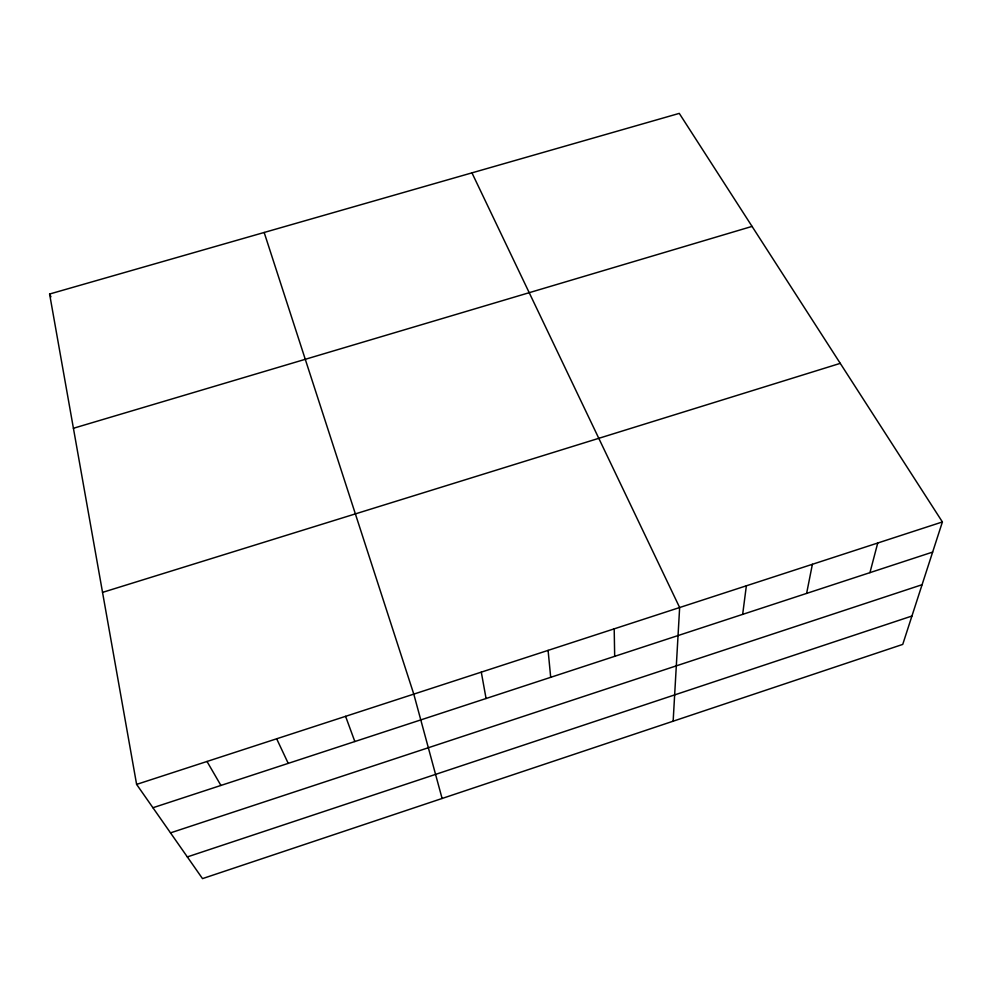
<?xml version="1.0" encoding="UTF-8"?>
<svg xmlns="http://www.w3.org/2000/svg" width="992" height="992" viewBox="0 0 992 992"><rect width="100%" height="100%" fill="white"/><g stroke="black" fill="none" stroke-linecap="round" stroke-linejoin="round"><path stroke-width="1.49" d="M673.146 721.196L679.644 607.538L471.956 172.868M742.661 614.383L746.356 585.801M806.62 593.402L812.386 564.299M869.947 572.644L877.734 543.021M942.4 521.953L902.745 644.403L202.504 878.614L136.611 784.399L49.6 294.029L679.272 113.386L942.4 521.953L136.611 784.399M187.327 856.914L911.946 616.02M170.512 832.871L922.076 584.71M152.929 807.736L932.641 552.085M102.536 592.385L840.261 363.357M73.42 428.271L752.06 226.399M207.006 761.472L220.918 785.441M49.6 294.029L50.952 296.806M276.669 738.792L288.226 763.369M345.588 716.336L354.838 741.532M264.17 232.475L413.788 694.127L442.097 798.473M481.294 672.142L486.068 698.504M548.092 650.38L550.696 677.313M614.197 628.854L614.68 656.332"/></g></svg>
